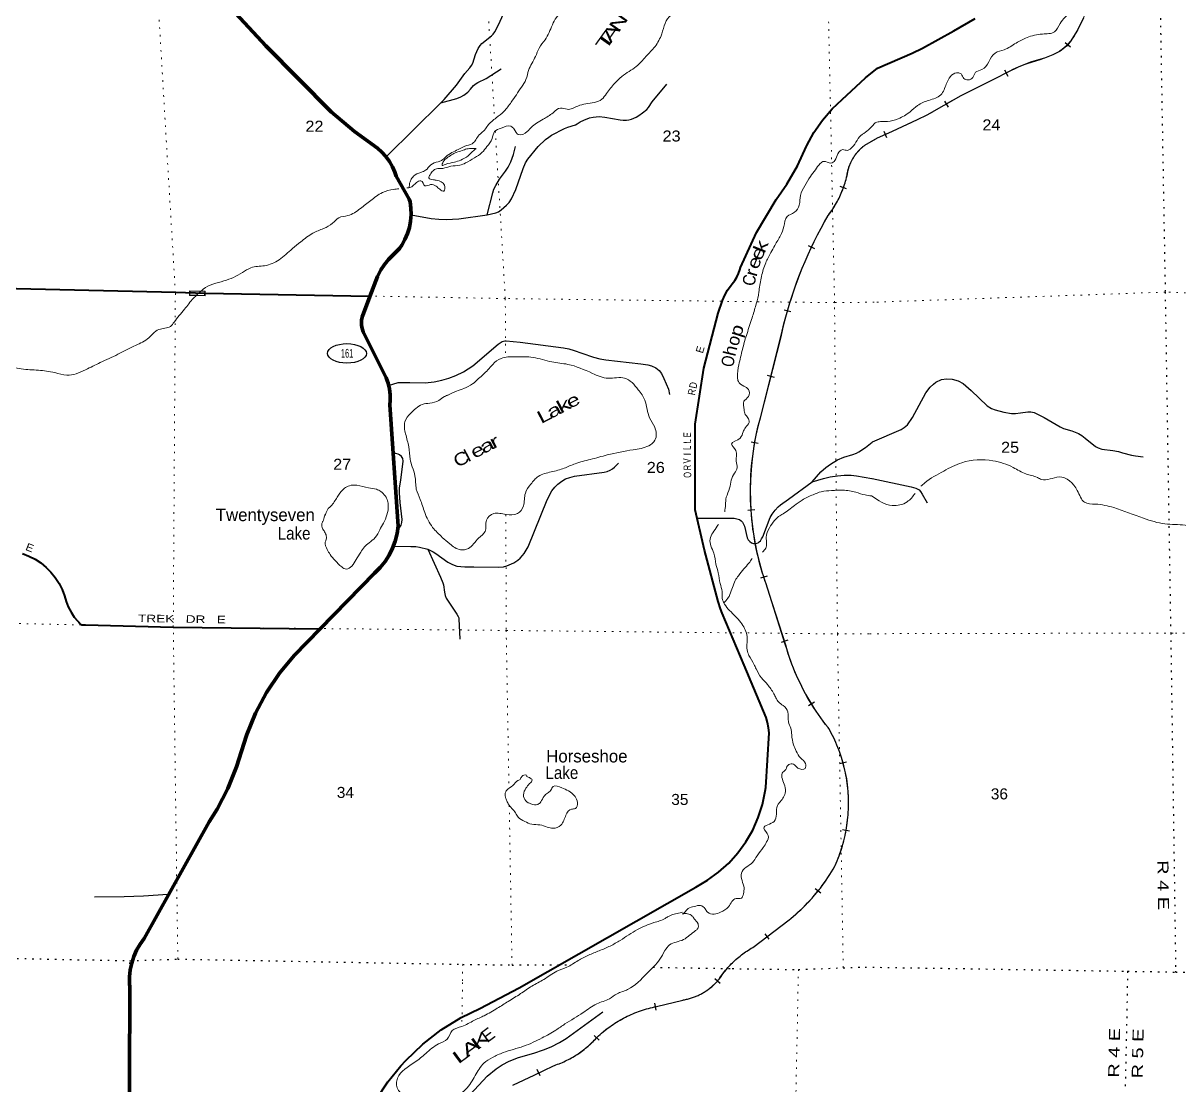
# Model space of a CAD drawing. Header units: feet. Extents: x -518066 to -250644, y -364975 to -177792.
# Drawn here: x -327147 to -308778, y -216739 to -199874 of the extents above; entities that cross this region are included whole.
import ezdxf
from ezdxf.enums import TextEntityAlignment as Align

# ---------------------------------------------------------------- set-up
doc = ezdxf.new("R2010")
doc.units = ezdxf.units.FT
doc.header["$LTSCALE"] = 80
doc.linetypes.add('DOTTED', pattern=[1.5, 0.3, -1.2])
for name, color, linetype, lineweight in [('17', 7, 'Continuous', 25), ('23', 7, 'Continuous', 70), ('26', 7, 'Continuous', 40), ('29', 7, 'Continuous', 25), ('34', 7, 'Continuous', 25), ('39', 7, 'Continuous', 13), ('41', 7, 'Continuous', 13), ('6', 7, 'DOTTED', 25), ('61', 7, 'Continuous', 13), ('7', 7, 'DOTTED', 13)]:
    doc.layers.add(name, color=color, linetype=linetype, lineweight=lineweight)
doc.layers.add('27', color=7, linetype='Continuous')

msp = doc.modelspace()

# ---------------------------------------------------------------- linework, layer by layer
at = {"layer": '17'}
msp.add_ellipse((-322000.39, -205120.05), major_axis=(-309.24, 1), ratio=0.500121, dxfattribs=at)
at = {"layer": '23'}
for points in [[(-321635.79, -204213.82), (-321516.38, -203900.88), (-321509.86, -203886.12), (-321462.34, -203794.08), (-321405.46, -203707.51), (-321339.84, -203627.37), (-321162.88, -203454.2), (-321127.88, -203401.74), (-321078.28, -203311.77), (-321038.35, -203217.11), (-321008.54, -203118.8), (-320989.16, -203017.91), (-320980.44, -202915.54), (-320982.47, -202812.83), (-320995.22, -202710.89), (-321010.01, -202667.89), (-321217.59, -202305.46), (-321238.81, -202242.9), (-321277.46, -202155.3), (-321325.06, -202072.21), (-321381.09, -201994.55), (-321444.92, -201923.17), (-321515.87, -201858.86), (-321878.62, -201592.79), (-322252.9, -201282.27), (-323289.93, -200234.89), (-324382.3, -199055.32)], [(-322425.07, -209496.36), (-321559.88, -208611.99), (-321554.91, -208607.42), (-321470.23, -208520.63), (-321395.08, -208425.46), (-321330.3, -208322.96), (-321276.58, -208214.25), (-321234.52, -208100.51), (-321204.58, -207983.01), (-321187.09, -207863.02), (-321319.01, -205935.9), (-321313.77, -205867.42), (-321315.16, -205775.65), (-321326.13, -205684.53), (-321346.57, -205595.06), (-321376.25, -205508.22), (-321736.89, -204789.46), (-321741.44, -204779.03), (-321754.62, -204742.24), (-321763.88, -204704.27), (-321769.12, -204665.55), (-321770.28, -204626.48), (-321767.36, -204587.51), (-321760.37, -204549.06), (-321756.72, -204536.56), (-321749.42, -204511.59), (-321739.87, -204486.56), (-321635.79, -204213.82)], [(-325464.65, -219650.71), (-325451.78, -215181.33), (-325455.56, -215132.41), (-325455.73, -215022.23), (-325444.38, -214912.65), (-325421.64, -214804.84), (-325387.75, -214700.01), (-325343.1, -214599.29), (-325288.15, -214503.79), (-325223.53, -214414.56), (-324190.23, -212559.42), (-324062.58, -212358.74), (-323891.49, -212030.56), (-323755.65, -211686.29), (-323594.93, -211188.63), (-323590.66, -211176.08), (-323453.05, -210833.76), (-323280.41, -210507.7), (-323074.64, -210201.47), (-322837.98, -209918.43), (-322425.07, -209496.36)]]:
    msp.add_lwpolyline(points, dxfattribs=at)
at = {"layer": '26'}
for points in [[(-313568.39, -200589.67), (-313015.39, -200348.67), (-312851.13, -200269.8), (-312354.74, -199998.01), (-312013.87, -199802.07)], [(-315950.06, -204113.94), (-315896.65, -204038.54), (-315875.92, -204013.29), (-315837.47, -203963), (-315804.48, -203908.97), (-315777.32, -203851.79), (-315756.29, -203792.08), (-315746.17, -203752.95), (-315491.89, -203198.89), (-315181.08, -202674.44), (-315010.73, -202432.14), (-314838.7, -202138.71), (-314698.28, -201828.91), (-314693.82, -201817.47), (-314579.55, -201609.09), (-314444.12, -201413.81), (-314289.03, -201233.75), (-314132.23, -201084.8), (-313758.27, -200744.72), (-313568.39, -200589.67)], [(-324252, -204167.92), (-324721.67, -204151.96), (-330021.88, -204031.81), (-332707.35, -204001.54)], [(-321635.79, -204213.82), (-321648, -204213.61), (-324252, -204167.92)], [(-321535.33, -216971), (-321353.06, -216692.81), (-321142.72, -216435.2), (-321064.74, -216352.33), (-320795.67, -216094.24), (-320501.1, -215865.69), (-320184.26, -215669.18), (-319888.83, -215524.08), (-319265.69, -215194.97), (-316456.18, -213598.2), (-316268.49, -213489.6), (-316093.17, -213361.98), (-315932.16, -213216.74), (-315787.21, -213055.45), (-315659.91, -212879.9), (-315551.66, -212692.01), (-315463.64, -212493.83), (-315396.82, -212287.54), (-315351.94, -212075.39), (-315343.71, -212017.92), (-315291.96, -211145.89), (-315298.56, -211069.79), (-315314.52, -210984.45), (-315339.32, -210901.24), (-315688.55, -210074.22), (-316039.53, -209244.23), (-316064.71, -209175.85), (-316100.69, -209058.28), (-316318.25, -208248.05), (-316467.44, -207605.79), (-316465.35, -206244.21), (-316328.75, -205354.13), (-316099.85, -204483.21), (-316031.88, -204279.36), (-315995.31, -204194.5), (-315950.06, -204113.94)], [(-327157.4, -208299.4), (-327055.34, -208339.04), (-326957.98, -208389.13), (-326866.39, -208449.12), (-326781.58, -208518.36), (-326704.46, -208596.08), (-326635.9, -208681.44), (-326576.63, -208773.5), (-326527.31, -208871.25), (-326489.8, -208969.5), (-326464.21, -209059.76), (-326429.34, -209146.85), (-326385.54, -209229.82), (-326333.32, -209307.76), (-326285.23, -209365.42), (-326262.86, -209390.85), (-326242.3, -209415.42), (-326240.5, -209416.95), (-326233.25, -209421.92), (-326225.51, -209426.1), (-326217.38, -209429.46), (-326208.94, -209431.94), (-326203.24, -209432.99), (-326180.74, -209433.43), (-326153.24, -209434.08), (-324760.67, -209467.01), (-322456.38, -209495.97), (-322425.07, -209496.36)]]:
    msp.add_lwpolyline(points, dxfattribs=at)
at = {"layer": '29'}
for p, q in [((-321368.62, -201987.47), (-320508.01, -201137.8)), ((-319120.19, -208191.24), (-318815.79, -207445.5)), ((-316436.81, -207735.06), (-315848.09, -207739.43))]:
    msp.add_line(p, q, dxfattribs=at)
for points in [[(-320259.5, -200858.33), (-320125.81, -200674.52), (-320046.36, -200584.44), (-320019.88, -200547.35), (-320001.87, -200512.38), (-319956.33, -200373.54), (-319917.13, -200279.22), (-319883.24, -200230.47), (-319854.64, -200199.73), (-319702.11, -200076.8), (-319678.8, -200051.37), (-319651.26, -200013.22), (-319596.19, -199911.47), (-319507.21, -199716.46), (-319443.66, -199525.7), (-319395.99, -199405.95), (-319361.02, -199320.1), (-319316.55, -199250.15), (-319117.41, -198983.08), (-318990.91, -198828.69)], [(-320508.01, -201137.8), (-320256.11, -201069.82), (-320188.32, -201044.39), (-320141.71, -201016.83), (-320080.28, -200968.08), (-320037.91, -200921.45), (-319987.06, -200862.1), (-319946.81, -200830.31), (-319921.39, -200815.47), (-319787.93, -200751.88), (-319548.54, -200601.39)], [(-320508.01, -201137.8), (-320455.21, -201085.67), (-320259.5, -200858.33)], [(-319771.29, -202918.51), (-319632.22, -202887.37), (-319593.03, -202869.36), (-319547.48, -202840.74), (-319463.8, -202767.62), (-319423.55, -202723.1), (-319386.48, -202666.93), (-319314.45, -202514.32), (-319200.05, -202183.66), (-319161.92, -202094.65), (-319128.03, -202035.29), (-318962.78, -201831.81), (-318847.32, -201720.54), (-318794.36, -201684.5), (-318750.94, -201653.77), (-318544.38, -201548.85), (-318488.25, -201526.59), (-318365.37, -201488.44), (-318338.89, -201474.66), (-318293.35, -201441.81), (-318235.08, -201413.19), (-318143.99, -201377.16), (-318085.73, -201365.5), (-317989.34, -201358.08), (-317899.31, -201365.5), (-317657.8, -201412.13), (-317610.13, -201417.43), (-317559.29, -201417.43), (-317517.98, -201412.13), (-317476.67, -201398.36), (-317403.58, -201365.5), (-317361.21, -201342.19), (-317301.9, -201297.67), (-317234.11, -201244.69), (-317208.68, -201212.89), (-317149.37, -201123.87), (-316916.33, -200844.08)], [(-319771.29, -202918.51), (-319683.06, -202571.56), (-319664, -202512.21), (-319636.46, -202450.74), (-319577.14, -202351.12), (-319479.69, -202223.94), (-319439.44, -202162.48), (-319397.07, -202075.57), (-319352.58, -201959), (-319320.8, -201831.82)], [(-320980.4, -202917.68), (-320662.85, -202975.34), (-320539.98, -202988.05), (-320414.99, -202992.29), (-320321.78, -202990.17), (-320222.21, -202981.69), (-319771.29, -202918.51)], [(-321339, -205628.18), (-321188.22, -205584.54), (-321134.21, -205581.36), (-321001.8, -205584.54), (-320757.12, -205585.6), (-320616.24, -205571.82), (-320494.43, -205547.45), (-320378.97, -205512.47), (-320267.75, -205471.14), (-320150.18, -205410.73), (-320001.88, -205317.47), (-319595.14, -204974.1), (-319533.71, -204931.71), (-319491.34, -204919), (-319468.03, -204918.99), (-319247.71, -204940.19), (-318559.22, -205029.21), (-318472.36, -205046.17), (-318386.56, -205072.66), (-318268.98, -205118.23), (-318082.56, -205181.82), (-317979.82, -205206.19), (-317883.42, -205224.21), (-317328.39, -205283.56), (-317218.23, -205302.64), (-317158.91, -205317.47), (-317089.01, -205347.15), (-317036.04, -205393.78), (-317001.09, -205437.23), (-316964.01, -205516.71), (-316891.98, -205686.28), (-316875.04, -205771.06)], [(-313650.04, -206524.79), (-313190.24, -206330.92), (-313143.74, -206297.09), (-313093.02, -206254.8), (-313012.71, -206136.39), (-312801.37, -205747.33), (-312733.74, -205658.52), (-312678.8, -205607.77), (-312640.75, -205578.17), (-312551.99, -205535.88), (-312471.68, -205523.19), (-312382.92, -205531.65), (-312285.7, -205557.03), (-312205.4, -205599.32), (-312078.59, -205709.27), (-311824.99, -205950.32), (-311757.36, -205992.61), (-311698.18, -206017.98), (-311558.7, -206056.04), (-311436.12, -206072.96), (-311373.77, -206075.07), (-311296.64, -206064.5), (-311178.29, -206047.58), (-311131.79, -206047.58), (-311081.07, -206060.27), (-310920.45, -206140.62), (-310665.78, -206286.52), (-310611.9, -206314.01), (-310480.87, -206352.07), (-310375.2, -206390.13), (-310319.19, -206426.08), (-310269.53, -206466.25), (-310104.69, -206597.35), (-310061.35, -206620.61), (-310003.24, -206639.64), (-309825.72, -206660.78), (-309738.01, -206679.81), (-309673.55, -206698.84), (-309530.89, -206736.91), (-309466.44, -206749.59), (-309343.87, -206762.28)], [(-314606.5, -207162.19), (-314470.64, -207002.54), (-314390.14, -206932.59), (-314313.88, -206879.6), (-314203.72, -206811.78), (-314102.03, -206769.39), (-313962.21, -206724.88), (-313902.9, -206705.8), (-313862.65, -206684.61), (-313760.96, -206612.54), (-313650.8, -206527.76)], [(-321189.89, -207929.46), (-321139.5, -207846.13), (-321126.79, -207803.74), (-321124.67, -207759.23), (-321154.33, -207487.92), (-321164.92, -207333.19), (-321164.92, -207256.89), (-321145.85, -207136.07), (-321107.72, -206830.85), (-321111.96, -206788.46), (-321131.03, -206756.67), (-321162.8, -206731.23), (-321186.11, -206718.52), (-321224.24, -206707.92), (-321262.37, -206712.16)], [(-318815.79, -207445.5), (-318743.53, -207303.51), (-318696.92, -207246.29), (-318648.2, -207195.42), (-318586.76, -207150.91), (-318525.33, -207114.87), (-318459.65, -207089.44), (-318385.51, -207068.24), (-317910.97, -207004.65), (-317864.37, -206994.06), (-317815.64, -206974.98), (-317781.75, -206955.9), (-317745.73, -206928.35), (-317686.41, -206864.76)], [(-315848.09, -207739.43), (-315805.26, -207745.45), (-315762.89, -207760.28), (-315736.93, -207778.83), (-315714.16, -207802.67), (-315695.62, -207831.82), (-315680.27, -207866.26), (-315637.9, -208050.66), (-315622.53, -208081.93), (-315599.77, -208107.89), (-315571.69, -208129.62), (-315540.45, -208137.56), (-315504.96, -208138.1), (-315466.31, -208126.96), (-315446.7, -208112.66), (-315430.29, -208095.17), (-315409.63, -208062.85), (-315392.16, -208031.58), (-315275.65, -207728.49), (-315244.93, -207675.5), (-315195.15, -207609.8), (-315146.42, -207554.69), (-315110.41, -207522.89), (-314985.42, -207435.99), (-314606.5, -207162.19)], [(-314606.5, -207162.19), (-314428.27, -207108.52), (-314318.11, -207080.96), (-314203.72, -207064.01), (-314095.68, -207055.53), (-313987.64, -207055.53), (-313902.9, -207064.01), (-313658.07, -207108.63)], [(-313654.68, -207109.27), (-313030.67, -207240.15), (-312957.76, -207261.3), (-312908.1, -207286.67), (-312885.91, -207312.04), (-312857.37, -207358.56), (-312777.07, -207493.89)], [(-321263.99, -208180.22), (-320983.8, -208186.32), (-320907.53, -208188.44), (-320848.22, -208196.92), (-320716.99, -208231.05)], [(-320716.99, -208231.05), (-320632.13, -208271.1), (-320587.64, -208298.65), (-320399.1, -208434.31), (-320324.96, -208474.58), (-320252.93, -208497.89), (-320127.94, -208510.61), (-319986, -208512.73), (-319589.85, -208514.85), (-319513.59, -208508.49), (-319460.62, -208495.77), (-319350.46, -208444.9), (-319286.91, -208404.63), (-319248.78, -208372.84), (-319212.76, -208330.45), (-319183.11, -208296.53), (-319120.19, -208191.24)], [(-320716.99, -208231.05), (-320512.44, -208672.76), (-320476.43, -208766.02), (-320467.95, -208796.75), (-320451.01, -208914.39), (-320438.82, -208965.78), (-320421.35, -209007.65), (-320381.1, -209071.24), (-320256.11, -209262), (-320232.8, -209300.14), (-320224.33, -209321.34), (-320222.22, -209334.06), (-320205.19, -209659.05)], [(-324845.28, -213713.99), (-325233.79, -213739.31), (-325538.84, -213752.02), (-326013.35, -213756.26)], [(-320473.8, -217399.65), (-320177.21, -217039.34), (-319770.49, -216598.48), (-319630.67, -216484.03), (-319533.23, -216420.45), (-319423.07, -216361.1), (-319274.78, -216305.99), (-319029.05, -216233.93), (-318876.53, -216183.06), (-318753.66, -216132.2), (-318622.32, -216064.37), (-318516.4, -216000.79), (-317935.97, -215581.13)]]:
    msp.add_lwpolyline(points, dxfattribs=at)
at = {"layer": '34'}
for p, q in [((-310586.98, -200179.41), (-310502.95, -200251.34)), ((-311548.01, -200616.67), (-311498.15, -200715.41)), ((-312501.68, -201111.57), (-312447.37, -201207.93)), ((-313468.88, -201592.31), (-313423.34, -201693.12)), ((-314058.69, -202507.9), (-314162.94, -202470.93)), ((-314565.14, -203456.75), (-314664.91, -203409)), ((-314946.42, -204461.89), (-315052.97, -204432.18)), ((-315207.57, -205500.5), (-315314.76, -205473.2)), ((-315465.65, -206550.45), (-315574.69, -206531.85)), ((-315520.46, -207605.38), (-315630.78, -207613.44)), ((-315322.9, -208656.61), (-315427.92, -208691.35)), ((-314992.23, -209677.09), (-315097.57, -209710.83)), ((-314571.06, -210660.26), (-314665.83, -210717.3)), ((-314059.85, -211610.7), (-314166.67, -211639.38)), ((-314014.87, -212710.75), (-314123.54, -212690.15)), ((-314470.67, -213696.37), (-314556.49, -213626.59)), ((-315288.16, -214425.26), (-315355.03, -214337.16)), ((-316070.78, -215129.76), (-316153.43, -215056.26)), ((-317086.1, -215551.7), (-317107.42, -215443.17)), ((-317991.02, -216028.46), (-318073.14, -215954.36)), ((-318928.07, -216596.22), (-318976.19, -216496.62))]:
    msp.add_line(p, q, dxfattribs=at)
at = {"layer": '34', "lineweight": 13}
for p, q in [((-313570.54, -201697.62), (-313768.96, -201814.14)), ((-315101.87, -204858.2), (-315428.73, -206141.47)), ((-315343.28, -208764.97), (-315027.29, -209751.59)), ((-314970.56, -214117.04), (-315550.79, -214557.44)), ((-316664.46, -215392.45), (-317081.87, -215496.35))]:
    msp.add_line(p, q, dxfattribs=at)
at = {"layer": '34'}
for points in [[(-310295.67, -199788.92), (-310392.31, -199984.49), (-310508.9, -200172.15), (-310565.11, -200237.82), (-310666, -200316.98)], [(-310666.16, -200317.08), (-310779.98, -200377.57), (-310915.21, -200428.48), (-311121.94, -200489.83), (-311321.79, -200566.38), (-311507.14, -200660.13), (-311692.63, -200753.78), (-311968.32, -200891.2), (-312243.82, -201028.94), (-312513.88, -201181.12), (-312783.44, -201334.48), (-312938.64, -201412.49), (-313095.72, -201486.51), (-313337.79, -201595.87), (-313583.72, -201704.1)], [(-313977.6, -202056.05), (-313971.73, -202045.09), (-313965.71, -202034.21), (-313959.47, -202023.51), (-313953.09, -202012.9), (-313946.53, -202002.4), (-313939.73, -201992), (-313932.8, -201981.76), (-313925.67, -201971.56), (-313918.37, -201961.58), (-313910.87, -201951.63), (-313903.2, -201941.92), (-313895.4, -201932.28), (-313887.46, -201922.8), (-313879.29, -201913.41), (-313870.94, -201904.26), (-313862.52, -201895.22), (-313853.85, -201886.26), (-313845.12, -201877.52), (-313836.19, -201868.9), (-313827.04, -201860.48), (-313817.86, -201852.21), (-313808.51, -201844.08), (-313798.92, -201836.12), (-313789.31, -201828.32), (-313779.57, -201820.7), (-313769.56, -201813.23), (-313583.72, -201704.1)], [(-315344.32, -208765.32), (-315352.19, -208741.93), (-315376.68, -208667.89), (-315399.77, -208593.76), (-315421.34, -208519.13), (-315441.5, -208444.42), (-315460.57, -208369.1), (-315478.67, -208293.57), (-315494.81, -208217.66), (-315509.98, -208141.55), (-315523.63, -208064.93), (-315536.29, -207988.12), (-315547.14, -207911.35), (-315556.99, -207834.38), (-315565.45, -207757.34), (-315572.38, -207679.79), (-315578.02, -207602.61), (-315582.57, -207524.79), (-315585.41, -207447.44), (-315587.15, -207369.47), (-315587.18, -207291.96), (-315586.22, -207214.26), (-315583.98, -207136.92), (-315580.23, -207059.06), (-315574.75, -206981.68), (-315568.42, -206904.53), (-315560.56, -206826.89), (-315551.53, -206750.01), (-315541.09, -206673.05), (-315528.83, -206596.15), (-315515.82, -206519.9), (-315501.4, -206443.58), (-315485.16, -206367.3), (-315468.18, -206291.68), (-315449.9, -206216.41), (-315429.79, -206141.2), (-315102.93, -204857.95), (-315081.92, -204765.07), (-315054.37, -204651.2), (-315024.51, -204538.68), (-314993.16, -204426.25), (-314960.08, -204314.82), (-314924.58, -204203.25), (-314886.78, -204093.02), (-314847.83, -203983.47), (-314806.46, -203873.76), (-314763.7, -203765.64), (-314718.88, -203657.95), (-314671.4, -203551.02), (-314623.1, -203445.36), (-314572.73, -203340.11), (-314519.72, -203235.63), (-314465.89, -203132.41), (-314410.32, -203030.19), (-314352.07, -202928.67), (-314347.31, -202922.54), (-314330.09, -202899.38), (-314313.17, -202875.99), (-314296.68, -202852.32), (-314280.62, -202828.21), (-314265.02, -202804), (-314249.67, -202779.37), (-314234.97, -202754.61), (-314220.52, -202729.44), (-314206.71, -202704.11), (-314193.19, -202678.56), (-314180.15, -202652.89), (-314167.52, -202626.78), (-314155.53, -202600.51), (-314143.86, -202574.18), (-314132.6, -202547.4), (-314121.86, -202520.67), (-314111.57, -202493.68), (-314101.88, -202466.35), (-314092.56, -202439.13), (-314083.68, -202411.62), (-314075.4, -202383.8), (-314067.49, -202356.06), (-314060.06, -202328.21), (-314053.25, -202300.11), (-314052.13, -202291.23), (-314050.38, -202279), (-314048.43, -202266.79), (-314046.28, -202254.51), (-314043.83, -202242.38), (-314041.3, -202230.27), (-314038.45, -202218.2), (-314035.46, -202206.1), (-314032.24, -202194.19), (-314028.76, -202182.26), (-314025.14, -202170.42), (-314021.33, -202158.58), (-314017.23, -202146.9), (-314012.98, -202135.21), (-314008.53, -202123.63), (-314003.85, -202112.14), (-313998.98, -202100.78), (-313993.93, -202089.46), (-313988.72, -202078.2), (-313983.23, -202067.08), (-313977.6, -202056.05)], [(-314904.94, -214061.39), (-314865.91, -214027.55), (-314827.11, -213992.91), (-314789.34, -213957.68), (-314751.8, -213921.64), (-314715.28, -213885.01), (-314679.13, -213847.83), (-314643.76, -213810.22), (-314608.88, -213771.65), (-314575.02, -213732.49), (-314541.68, -213693.03), (-314508.82, -213652.62), (-314476.89, -213612.02), (-314445.58, -213570.74), (-314415.16, -213528.61), (-314385.39, -213486.43), (-314356.26, -213443.57), (-314328.01, -213399.85), (-314300.43, -213356.1), (-314273.62, -213311.92), (-314247.72, -213266.92), (-314242.64, -213255.76), (-314225.75, -213217.42), (-314209.32, -213178.78), (-314193.74, -213140.1), (-314178.86, -213100.69), (-314164.49, -213061.31), (-314151.12, -213021.66), (-314138.07, -212981.91), (-314125.93, -212941.59), (-314114.52, -212901.39), (-314103.77, -212861.02), (-314093.58, -212820.14), (-314084.46, -212779.32), (-314075.67, -212738.41), (-314067.87, -212697.23), (-314060.51, -212655.74), (-314054.1, -212614.54), (-314048.48, -212572.93), (-314043.38, -212531.36), (-314038.94, -212489.6), (-314035.57, -212447.91), (-314032.64, -212405.91), (-314030.47, -212364.06), (-314029.15, -212322.15), (-314028.6, -212280.39), (-314028.67, -212238.44), (-314029.3, -212196.54), (-314030.99, -212154.68), (-314033.23, -212112.84), (-314036.32, -212070.95), (-314039.96, -212029.09), (-314044.55, -211987.5), (-314049.67, -211945.93), (-314055.53, -211904.51), (-314062.26, -211863.03), (-314069.62, -211821.91), (-314077.63, -211780.6), (-314086.48, -211739.78), (-314095.98, -211698.77), (-314106.32, -211658.22), (-314117.19, -211617.72), (-314128.7, -211577.57), (-314141.06, -211537.36), (-314154.26, -211497.62), (-314167.87, -211458.11), (-314182.35, -211418.55), (-314197.35, -211379.56), (-314213.08, -211340.71), (-314229.76, -211302.13), (-314246.75, -211263.98), (-314264.48, -211226), (-314283.17, -211188.28), (-314302.15, -211150.99), (-314321.76, -211114.07), (-314342.28, -211077.49), (-314353.25, -211063.79), (-314393.25, -211013.17), (-314432.31, -210961.88), (-314470.49, -210909.59), (-314507.6, -210856.99), (-314544.19, -210803.48), (-314579.37, -210749.57), (-314614.03, -210694.74), (-314647.27, -210639.52), (-314679.89, -210583.73), (-314711.45, -210527.65), (-314742.14, -210470.54), (-314771.41, -210413.05), (-314799.96, -210355.35), (-314827.64, -210296.65), (-314854.15, -210237.99), (-314879.7, -210178.67), (-314903.93, -210118.6), (-314927.33, -210058.69), (-314949.78, -209998.11), (-314970.9, -209936.78), (-314991.19, -209875.6), (-315010.43, -209814.13), (-315028.34, -209751.91), (-315344.32, -208765.32)], [(-317824.36, -215814.82), (-317797.75, -215795.87), (-317770.83, -215777.63), (-317743.64, -215759.71), (-317716.16, -215742.31), (-317688.22, -215725.39), (-317660.17, -215709.02), (-317631.69, -215692.95), (-317603.06, -215677.61), (-317573.99, -215662.57), (-317544.79, -215648.26), (-317515.34, -215634.29), (-317485.77, -215620.86), (-317455.74, -215607.92), (-317425.56, -215595.7), (-317395.33, -215583.86), (-317364.61, -215572.49), (-317333.97, -215561.71), (-317303.05, -215551.45), (-317271.8, -215541.88), (-317240.67, -215532.72), (-317209.24, -215524.07), (-317177.5, -215516.12), (-317145.87, -215508.57), (-317114.13, -215501.58), (-317082.1, -215495.28), (-316664.68, -215391.38), (-316649.01, -215388.81), (-316633.19, -215386.05), (-316617.4, -215382.91), (-316601.57, -215379.55), (-316585.99, -215375.91), (-316570.36, -215371.92), (-316554.83, -215367.75), (-316539.33, -215363.33), (-316524, -215358.53), (-316508.62, -215353.52), (-316493.41, -215348.28), (-316478.31, -215342.72), (-316463.36, -215336.91), (-316448.44, -215330.84), (-316433.61, -215324.59), (-316418.95, -215317.97), (-316404.38, -215311.15), (-316389.92, -215304.02), (-316375.54, -215296.71), (-316361.39, -215289.09), (-316347.33, -215281.29), (-316333.43, -215273.24), (-316319.63, -215264.87), (-316306.05, -215256.34), (-316292.49, -215247.54), (-316279.24, -215238.52), (-316266.01, -215229.23), (-316253.06, -215219.72), (-316240.2, -215210.02), (-316227.57, -215200.15), (-316215.03, -215189.97), (-316202.78, -215179.55), (-316190.68, -215169.02), (-316178.68, -215158.17), (-316166.95, -215147.23), (-316155.39, -215136.03), (-316144.05, -215124.55), (-316132.92, -215113.01), (-316121.95, -215101.23), (-316111.21, -215089.15), (-316100.67, -215077.03), (-316090.35, -215064.74), (-316080.29, -215052.18), (-316077.26, -215047.59), (-316062.27, -215025.28), (-316046.78, -215003.22), (-316031.01, -214981.35), (-316014.8, -214959.94), (-315998.31, -214938.72), (-315981.44, -214917.84), (-315964.09, -214897.19), (-315946.51, -214876.96), (-315928.5, -214856.83), (-315910.19, -214837.25), (-315891.47, -214817.78), (-315872.44, -214798.85), (-315853.11, -214780.11), (-315833.57, -214761.77), (-315813.53, -214743.68), (-315793.18, -214726.13), (-315772.69, -214708.85), (-315751.69, -214691.82), (-315730.61, -214675.26), (-315709.16, -214659.03), (-315687.26, -214643.26), (-315665.37, -214627.84), (-315643.09, -214612.74), (-315620.39, -214598.1), (-315597.67, -214583.81), (-315574.71, -214569.92), (-315551.39, -214556.53), (-314971.23, -214116.18), (-314944.73, -214094.79), (-314904.94, -214061.39)], [(-319363.67, -216744.73), (-319354.97, -216737.9), (-319025.31, -216582.56), (-318719.92, -216435.02), (-318703.56, -216429.69), (-318677.97, -216420.99), (-318652.5, -216411.97), (-318627.28, -216402.31), (-318602.19, -216392.33), (-318577.24, -216381.79), (-318552.42, -216370.95), (-318527.97, -216359.58), (-318503.63, -216347.88), (-318479.54, -216335.76), (-318455.59, -216323.1), (-318431.99, -216310.12), (-318408.41, -216296.72), (-318385.3, -216282.9), (-318362.2, -216268.65), (-318339.58, -216253.98), (-318317.07, -216238.98), (-318294.93, -216223.69), (-318272.92, -216207.85), (-318251.36, -216191.6), (-318230.05, -216175.14), (-318208.86, -216158.14), (-318188.13, -216140.94), (-318167.65, -216123.33), (-318147.53, -216105.18), (-318127.73, -216086.95), (-318108.18, -216068.29), (-318088.99, -216049.1), (-318070.14, -216029.82), (-318051.62, -216010.24), (-318033.45, -215990.09), (-318024.49, -215981.43), (-318000.81, -215959.06), (-317976.67, -215937.16), (-317952.23, -215915.78), (-317927.36, -215894.69), (-317902.23, -215873.94), (-317876.61, -215853.85), (-317850.72, -215834.09), (-317824.37, -215814.83)]]:
    msp.add_lwpolyline(points, dxfattribs=at)
at = {"layer": '34', "lineweight": 13}
msp.add_lwpolyline([(-318719.51, -216436.04), (-319024.84, -216583.55), (-319354.39, -216738.84)], dxfattribs=at)
for centre, radius, start, end in [((-313347.81, -202385.05), 709.44, 126.41557, 173.13899), ((-315664.7, -201919.32), 1656.92, 322.44407, 346.70712), ((-308573.95, -206288.23), 6682.72, 149.82563, 167.64371), ((-311137.85, -207314.85), 4448.42, 164.70581, 199.02524), ((-311466.41, -208748.74), 3699.4, 195.72874, 219.00036), ((-316430.15, -212264.41), 2402.76, 335.32698, 29.61969), ((-316829.4, -211800.33), 2970.26, 308.74221, 330.40097), ((-314791.53, -215897.35), 1540.08, 119.53791, 146.74474), ((-316803.22, -214479.68), 923.25, 278.64378, 321.62698), ((-316732.58, -217329.25), 1865.89, 100.78943, 134.1679), ((-319188.8, -214959.56), 1549.26, 287.63266, 318.26688)]:
    msp.add_arc(centre, radius, start, end, dxfattribs=at)
msp.add_spline([(-310949.57, -181188.58), (-310807.86, -181487.27), (-310369.64, -181874.38), (-309973.96, -182154.18), (-309596.26, -182298.88), (-309191.38, -182250.83), (-308724.02, -181938.13), (-308386.7, -181711.95), (-308088.17, -181650.18), (-307705.93, -181762.75), (-307112.72, -182138.18), (-306700.6, -182522.87), (-306509.66, -182908.16), (-306439.44, -183299.62), (-306599.91, -183912.88), (-306962.68, -184732.27), (-307363, -185637.61), (-307537.46, -186117.84), (-307504.29, -186436.29), (-307436.29, -186968.57), (-307449.25, -187407.04), (-307555.86, -188047.29), (-307593.39, -188513.55), (-307716.26, -188910.06), (-308162.88, -189691.94), (-308358.84, -190133.6), (-308445.85, -190677.57), (-308582.16, -191415.96), (-308718.08, -192256.98), (-308869.16, -193039.41), (-309098.51, -193812.58), (-309478.51, -194704.14), (-309603.13, -195211.31), (-309763.3, -196060), (-309747.51, -196460.68), (-309610.7, -197346.17), (-309611.98, -197808.97), (-309697.1, -198361.01), (-309931.81, -198965.07), (-310296.66, -199788.45), (-310509.79, -200171.5), (-310780.43, -200376.57), (-311322.24, -200565.37), (-311693.12, -200752.8), (-312244.34, -201027.97), (-312783.96, -201333.51), (-313096.18, -201485.51), (-313580.3, -201704.22)], degree=3, dxfattribs=at)
at = {"layer": '39'}
for points in [[(-309462.48, -196235.7), (-309398.08, -196486.22), (-309465.86, -196704.5), (-309457.26, -197050.74), (-309394, -197373.68), (-309445.28, -197692.83), (-309297.19, -197990.93), (-309189.17, -198280.35), (-309102.05, -198492.99), (-308987.75, -198639.64), (-308921.12, -198876.1), (-308855.86, -199072.3), (-308530.24, -199459.68), (-308399.38, -199703.18), (-308263.07, -199856.21), (-308336.69, -200062.33), (-308392.48, -200284.82), (-308382.44, -200540.53), (-308347.87, -200770.46), (-308446.71, -200917.83), (-308474.52, -201024.05), (-308469.95, -201116.68), (-308515.19, -201180.38), (-308469.17, -201321.95), (-308488.56, -201404.15), (-308419.52, -201487.72), (-308444.59, -201547.7), (-308440.73, -201557.82), (-308391.21, -201604.87), (-308346.82, -201722.27), (-308328.75, -201851.33), (-308212.52, -202257.59), (-308062.68, -202445.04), (-307917.05, -202644.5), (-307746.57, -202798.06), (-307543.26, -202909.87), (-307416.63, -202911.84), (-307304.58, -202945.77), (-306933.36, -202865), (-306740.47, -202745.24), (-306582.17, -202524.34), (-306379.32, -202410.78), (-306071.88, -202421.58), (-305728.37, -202312.21), (-305509.02, -202299.51), (-305112.43, -202267.43), (-304857.51, -202293.52), (-304568.99, -202229.58), (-304324.09, -202253.5), (-303891.7, -202246.12), (-303624.24, -202242.21), (-303371.37, -202143.51), (-303095.09, -202218.22), (-302741.29, -202221.7), (-302344.39, -202169.5), (-301873.83, -202035.94), (-301389.54, -201924.73), (-300976.06, -201713.82), (-300693.3, -201504.9), (-300284.15, -201440.82), (-300067.35, -201462.29), (-299798.54, -201627.44), (-299474.19, -201586.19), (-299262.92, -201448.61), (-299013.1, -201416.26), (-298685.09, -201397.2), (-298488.73, -201567.26), (-298334.97, -201634.04), (-298109.72, -201629.48), (-297911.1, -201783.48), (-297832.92, -201925.55), (-297646.21, -201942.53), (-297309.67, -202020.19), (-297101.19, -202059.64), (-297023.37, -202097.07), (-296848.74, -202369.41), (-296685.24, -202583.23), (-296199.83, -203037.48), (-295928.65, -203307.3), (-295565.36, -203473.91), (-295369.48, -203674.15), (-295197.51, -203733.16), (-295028.62, -203860.53), (-294868.39, -203899.24), (-294792.9, -203956.75), (-294664.16, -203952.71), (-294570.16, -203984.35), (-294482.33, -204023.95), (-294285.41, -204031.03), (-294115.03, -204063.85), (-293976.55, -204206.86)], [(-321010.63, -202483.8), (-321004, -202417.05), (-320987, -202369.05), (-320942, -202305.05), (-320825, -202244.05), (-320750, -202212.05), (-320667, -202125.05), (-320551, -202075.05), (-320497, -202054.05), (-320430, -201996.05), (-320331, -201931.05), (-320235, -201882.05), (-320100, -201819.05), (-319987, -201772.05), (-319942, -201708.05), (-319879, -201632.05), (-319814, -201572.05), (-319763, -201501.05), (-319628, -201379.05), (-319504, -201274.05), (-319390, -201130.05), (-319226, -200890.05), (-319155, -200770.05), (-319113, -200624.05), (-319004, -200404.05), (-318946, -200269.05), (-318852, -200139.05), (-318736, -199901.05), (-318671, -199785.05), (-318550, -199652.05), (-318444, -199494.05), (-318329, -199300.05), (-318255, -199135.05), (-318174, -198965.05), (-318108, -198823.05), (-318026, -198628.05), (-317942, -198531.05), (-317731, -198525.05), (-317495, -198488.05), (-317366, -198314.05), (-317306, -198155.05), (-317337, -198052.05), (-317392, -197949.05), (-317324, -197815.05), (-317189, -197639.05), (-317036, -197564.05), (-316874, -197449.05), (-316739, -197316.05), (-316644, -197249.05), (-316608, -197257.05), (-316449, -197269.05), (-316248, -197225.05), (-316068, -197163.05), (-315953, -197114.05), (-315804, -196974.05), (-315737, -196917.05), (-315563, -196931.05), (-315429, -197027.05), (-315270, -197208.05), (-315182, -197352.05), (-315125, -197468.05), (-315175, -197622.05), (-315225, -197775.05), (-315210, -197902.05), (-315258, -197988.05), (-315370, -198007.05), (-315444, -198094.05), (-315529, -198198.05), (-315651, -198279.05), (-315728, -198337.05), (-315852, -198434.05), (-316030, -198519.05), (-316120, -198638.05), (-316171, -198872.05), (-316219, -199032.05), (-316268, -199076.05), (-316419, -199114.05), (-316421, -199251.05), (-316423, -199433.05), (-316537, -199580.05), (-316744, -199707.05), (-316849, -199750.05), (-316997, -200046.05), (-317104, -200244.05), (-317248, -200404.05), (-317403, -200563.05), (-317632, -200720.05), (-317746, -200831.05), (-317877, -200993.05), (-317948, -201083.05), (-318204, -201156.05), (-318329, -201191.05), (-318503, -201243.05), (-318605, -201222.05), (-318725, -201297.05), (-318883, -201402.05), (-318988, -201465.05)], [(-310510.4, -199700.62), (-310664.01, -199879.34), (-310754.55, -200010.75), (-310948.15, -200047.99), (-311192.29, -200102.56), (-311366.58, -200190.41), (-311557.24, -200296.11), (-311698.83, -200350.26), (-311910.06, -200612.6), (-312011.26, -200655.3), (-312052.76, -200737.16), (-312129.78, -200776.21), (-312195.76, -200753.05), (-312240.88, -200681.92), (-312312.96, -200662.69), (-312410.42, -200723.56), (-312474.61, -200841.29), (-312561.76, -201012.99), (-312752.14, -201100.59), (-312934.41, -201184.29), (-313050.57, -201283.1), (-313239.28, -201392.86), (-313410.87, -201436.48), (-313499.31, -201435.11), (-313580.25, -201448.65)], [(-318988, -201465.05), (-319069, -201527.05), (-319134, -201594.05), (-319278, -201645.05), (-319343, -201558.05), (-319395, -201511.05), (-319550, -201543.05), (-319653, -201596.05), (-319695, -201709.05), (-319775, -201835.05), (-319854, -201929.05), (-319974, -202014.05), (-320115, -202095.05), (-320208, -202132.05), (-320349, -202148.05), (-320476, -202181.05), (-320579, -202190.05), (-320632, -202218.05), (-320679, -202281.05), (-320699, -202332.05), (-320627, -202363.05), (-320569, -202371.05), (-320451, -202447.05), (-320460, -202542.05), (-320524, -202513.05), (-320582, -202466.05), (-320670, -202439.05), (-320761, -202458.05), (-320826, -202378.05), (-320861, -202386.05), (-320922, -202430.05), (-320986, -202481.05), (-321049.92, -202488.18)], [(-313580.25, -201448.65), (-313604, -201459.05), (-313649, -201507.05), (-313689, -201549.05), (-313785, -201625.05), (-313829, -201656.05), (-313911, -201766.05), (-314003, -201874.05), (-314047, -201895.05), (-314120, -201883.05), (-314197, -201950.05), (-314246, -202054.05), (-314309, -202098.05), (-314423, -202070.05), (-314478, -202104.05), (-314556, -202204.05), (-314635, -202310.05), (-314722, -202456.05), (-314794, -202612.05), (-314812, -202763.05), (-314889, -202879.05), (-315005, -202946.05), (-315057, -203104.05), (-315111, -203247.05), (-315201, -203405.05), (-315265, -203519.05), (-315345, -203683.05), (-315412, -203896.05), (-315451, -204125.05), (-315462, -204195.05), (-315508, -204378.05), (-315569, -204581.05), (-315652, -204834.05), (-315715, -205058.05), (-315771, -205300.05), (-315793, -205501.05), (-315780, -205565.05), (-315694, -205641.05), (-315618, -205692.05), (-315620, -205807.05), (-315691, -205881.05), (-315689, -206014.05), (-315671, -206088.05), (-315628, -206141.05), (-315609, -206216.05), (-315666, -206298.05), (-315703, -206368.05), (-315750, -206464.05), (-315888, -206561.05), (-315821, -206661.05), (-315813, -206832.05), (-315800, -206935.05), (-315839, -207021.05), (-315893, -207135.05), (-315918, -207260.05), (-315971, -207406.05), (-315984, -207525.05), (-315996.26, -207635.4)], [(-319947, -201868.25), (-319986, -201897.05), (-320076, -201982.05), (-320193, -202051.05), (-320292, -202081.05), (-320439, -202121.05), (-320486, -202133.05), (-320469, -202078.05), (-320414, -202017.05), (-320337, -201965.05), (-320262, -201928.05), (-320171, -201899.05), (-320095, -201873.05), (-320012, -201866.05), (-319954, -201865.05), (-319947, -201865.59)], [(-321176.71, -202504.62), (-321258.27, -202514.47), (-321437.83, -202566.76), (-321622.26, -202691.5), (-321786.62, -202818.5), (-321986.99, -202930.98), (-322128.14, -202965.59), (-322227.66, -203051.04), (-322371.42, -203135.98), (-322541.18, -203210.54), (-322735.84, -203349.27), (-322865.76, -203454.51), (-323079.01, -203635.31), (-323311.3, -203727.28), (-323526.8, -203759.01), (-323662.42, -203835.98), (-323955.52, -203969.53), (-324284.79, -204100.65), (-324315.42, -204129.05)], [(-324315.42, -204129.05), (-324439.29, -204243.87), (-324582.11, -204419.46), (-324747.37, -204622.99), (-324806.48, -204690.78), (-324988.02, -204741.04), (-325172.74, -204889.95), (-325387.24, -205006.29), (-325640.07, -205134.27), (-325921.09, -205265.95), (-326155.66, -205380.04), (-326452.23, -205467.22), (-326644.73, -205424.7), (-326903.64, -205387.44), (-327176.82, -205366.13), (-327398.97, -205280.96), (-327485.6, -205126.87), (-327655.34, -205030.23), (-327832.14, -205020.11), (-328206.28, -204866.7), (-328447.65, -204875.97), (-328691.84, -204784.5), (-328869.89, -204709.92), (-329168.38, -204789.03), (-329357.82, -204827.1), (-329682.51, -204911.95), (-329948.7, -204810.15), (-330199.42, -204760.9), (-330506.34, -204872.14), (-330766.97, -204979.88), (-330874.42, -205055.17), (-330981.1, -205066.01), (-331095.66, -205231.86), (-331307.54, -205297.87), (-331452.04, -205445.24), (-331617.02, -205624.6), (-331777.16, -205735.53), (-331953.22, -205832.18), (-332056, -206022.33), (-332274.35, -206124.52), (-332427.63, -206334.23), (-332645.16, -206537.15), (-332835.26, -206631.61), (-333128.66, -206958.53), (-333547.16, -207324.27), (-333959.82, -207706.19), (-334488.17, -208179.42), (-334831.24, -208457.41), (-335122.19, -208748.1), (-335461.41, -209040.23), (-335583.99, -209155.58)], [(-320385, -205777.05), (-320451, -205806.05), (-320541, -205867.05), (-320682, -205910.05), (-320805, -205930.05), (-320904, -205995.05), (-320986, -206070.05), (-321080, -206208.05), (-321068, -206399.05), (-321019, -206605.05), (-320996, -206801.05), (-320963, -206920.05), (-320919, -207066.05), (-320898, -207275.05), (-320836, -207439.05), (-320764, -207646.05), (-320639, -207883.05), (-320485, -208042.05), (-320366, -208146.05), (-320194, -208239.05), (-320071, -208219.05), (-319908, -208054.05), (-319804, -207947.05), (-319784, -207770.05), (-319668, -207665.05), (-319471, -207680.05), (-319292, -207664.05), (-319196, -207543.05), (-319165, -207340.05), (-319077, -207196.05), (-318960, -207075.05), (-318756, -207002.05), (-318547, -206944.05), (-318375, -206872.05), (-318133, -206805.05), (-317863, -206733.05), (-317450, -206650.05), (-317204, -206587.05), (-317106, -206500.05), (-317109, -206292.05), (-317191, -206144.05), (-317266, -205863.05), (-317370, -205697.05), (-317588, -205513.05), (-317846, -205515.05), (-318100, -205437.05), (-318489, -205294.05), (-318744, -205255.05), (-319040, -205184.05), (-319328, -205174.05), (-319551, -205199.05), (-319683, -205296.05), (-319762, -205383.05), (-319907, -205520.05), (-320007, -205605.05), (-320142, -205676.05), (-320261, -205718.05), (-320401, -205787.05)], [(-312878.64, -207229.63), (-312817.92, -207176.53), (-312515.38, -206988.04), (-312229.8, -206855.64), (-311732.72, -206825.12), (-311410.72, -206932.73), (-311211.27, -207034.42), (-311027.21, -207091.61), (-310963.36, -207122.78), (-310683.27, -207082.86), (-310393.11, -207296.63), (-310277.47, -207485.56), (-310105.02, -207514.39), (-309814.35, -207569.21), (-309340.55, -207739.55), (-309002.15, -207827.29), (-308678.76, -207846.4), (-308073.76, -207984.56), (-307534.45, -208208.23), (-307175.77, -208539.78), (-306906.64, -208684.81), (-306410.26, -208698.54), (-305847.25, -208695.2), (-305613.3, -208648.52), (-305360.45, -208551.83), (-304859.07, -208376.49), (-304316.44, -208135.39), (-304159.08, -208101.61), (-303912.13, -208123.55), (-303459.25, -207963.55), (-303118.73, -207789.74), (-302894.41, -207716.76), (-302764.62, -207773.1), (-302547.32, -207635.61), (-302352.77, -207538.02)], [(-322351, -207694.05), (-322322, -207628.05), (-322298, -207584.05), (-322261, -207552.05), (-322228, -207516.05), (-322179, -207441.05), (-322134, -207371.05), (-322040, -207261.05), (-321962, -207221.05), (-321843, -207215.05), (-321658, -207253.05), (-321530, -207279.05), (-321464, -207312.05), (-321391, -207385.05), (-321355, -207462.05), (-321344, -207535.05), (-321364, -207684.05), (-321422, -207818.05), (-321479, -207924.05), (-321551, -208046.05), (-321649, -208127.05), (-321722, -208193.05), (-321781, -208279.05), (-321853, -208395.05), (-321922, -208497.05), (-322011, -208548.05), (-322083, -208511.05), (-322187, -208411.05), (-322268, -208314.05), (-322313, -208235.05), (-322344, -208117.05), (-322330, -208073.05), (-322333, -208003.05), (-322364, -207940.05), (-322396, -207885.05), (-322391, -207803.05), (-322384, -207791.05), (-322357, -207702.05), (-322349, -207672.05)], [(-315397.39, -208275.55), (-315345, -208213.05), (-315330, -208137.05), (-315339, -208044.05), (-315287, -207891.05), (-315205, -207774.05), (-315140, -207710.05), (-315069, -207668.05), (-314976, -207603.05), (-314888, -207536.05), (-314767, -207450.05), (-314591, -207364.05), (-314464, -207317.05), (-314297, -207299.05), (-314118, -207293.05), (-313913, -207325.05), (-313767, -207369.05), (-313661.87, -207383.5)], [(-313661.87, -207383.5), (-313334.29, -207536.76), (-313098.13, -207478.04), (-312969.72, -207345.18)], [(-316093.71, -207835.41), (-316115, -207866.05), (-316184, -207968.05), (-316230, -208070.05), (-316217, -208177.05), (-316168, -208294.05), (-316136, -208470.05), (-316099, -208605.05), (-316069, -208777.05), (-316039, -208900.05), (-316036, -209007.05), (-315999, -209104.05), (-315828, -209295.05), (-315741, -209395.05), (-315645, -209589.05), (-315642, -209712.05), (-315639, -209831.05), (-315612, -209916.05), (-315532, -210058.05), (-315496, -210131.05), (-315413, -210273.05), (-315316, -210381.05), (-315217, -210525.05), (-315182, -210592.05), (-315143, -210657.05), (-315067, -210714.05), (-314994, -210815.05), (-314983, -210971.05), (-314946, -211074.05), (-314932, -211181.05), (-314901, -211336.05), (-314860, -211437.05), (-314791, -211545.05), (-314712, -211636.05), (-314719, -211711.05), (-314833, -211706.05), (-314905, -211646.05), (-314977, -211649.05), (-315025, -211732.05)], [(-316014.28, -209084.89), (-315945, -209008.05), (-315914, -208948.05), (-315873, -208839.05), (-315829, -208727.05), (-315778, -208651.05), (-315692, -208543.05), (-315613, -208452.05), (-315561.76, -208377.36)], [(-315025, -211732.05), (-315082, -211789.05), (-315042, -211989.05), (-315037, -212106.05), (-315129, -212258.05), (-315160, -212300.05), (-315174, -212441.05), (-315213, -212553.05), (-315375, -212660.05), (-315305, -212780.05), (-315330, -212880.05), (-315383, -212968.05), (-315483, -213102.05), (-315555, -213206.05), (-315658, -213283.05), (-315732, -213375.05), (-315721, -213492.05), (-315690, -213609.05), (-315700, -213706.05), (-315732, -213772.05), (-315817, -213777.05), (-315935, -213910.05), (-316063, -213995.05), (-316164, -214027.05), (-316268, -213997.05), (-316309, -213942.05), (-316381, -213889.05), (-316482, -213906.05), (-316575, -213937.05), (-316622, -213983.05), (-316660, -214025.05)], [(-319139, -211843.05), (-319101, -211859.05), (-319058, -211896.05), (-319097, -211954.05), (-319156, -212026.05), (-319195, -212132.05), (-319158, -212229.05), (-319076, -212275.05), (-318968, -212284.05), (-318921, -212244.05), (-318868, -212154.05), (-318813, -212106.05), (-318760, -212057.05), (-318723, -211999.05), (-318587, -212022.05), (-318479, -212068.05), (-318375, -212160.05), (-318336, -212251.05), (-318369, -212351.05), (-318432, -212359.05), (-318519, -212454.05), (-318602, -212612.05), (-318723, -212663.05), (-318817, -212644.05), (-318933, -212609.05), (-319064, -212599.05), (-319174, -212553.05), (-319280, -212488.05), (-319321, -212419.05), (-319381, -212347.05), (-319436, -212276.05), (-319454, -212242.05), (-319473, -212189.05), (-319484, -212103.05), (-319468, -212069.05), (-319362, -211981.05), (-319283, -211906.05), (-319259, -211896.05), (-319228, -211850.05), (-319191, -211818.05), (-319149, -211818.05), (-319139, -211845.05)], [(-316668, -213997.05), (-316706, -214006.05), (-316890, -214062.05), (-316945, -214096.05), (-317124, -214162.05), (-317383, -214272.05), (-317658, -214444.05), (-317818, -214533.05), (-317990, -214608.05), (-318162, -214680.05), (-318326, -214765.05), (-318504, -214869.05), (-318665, -214934.05), (-318870, -215063.05), (-319060, -215169.05), (-319241, -215290.05), (-319437, -215414.05), (-319611, -215521.05), (-319818, -215640.05), (-319982, -215716.05), (-320172, -215809.05), (-320327, -215877.05), (-320407, -216011.05), (-320545, -216088.05), (-320748, -216239.05), (-320922, -216380.05), (-321195, -216631.05), (-321193, -216808.05), (-321092, -216954.05), (-321135, -217050.05), (-321180, -217088.05), (-321265, -217293.05), (-321383, -217424.05), (-321592, -217563.05), (-321630.76, -217589.43)], [(-318897, -215993.05), (-318681, -215870.05), (-318535, -215771.05), (-318247, -215591.05), (-318030, -215451.05), (-317828, -215371.05), (-317707, -215292.05), (-317539, -215223.05), (-317228, -214963.05), (-317027, -214744.05), (-316947, -214606.05), (-316873, -214516.05), (-316653, -214432.05), (-316554, -214362.05), (-316460, -214289.05), (-316426, -214257.05), (-316421, -214179.05), (-316482, -214099.05), (-316512, -214057.05), (-316586, -214020.05), (-316650, -214019.05), (-316674, -214021.05)], [(-320894.55, -222558.76), (-320898, -222610.05), (-320891, -222842.05), (-320874, -222977.05), (-320820, -223183.05), (-320717, -223265.05), (-320533, -223207.05), (-320411, -223114.05), (-320272, -222942.05), (-320192, -222770.05), (-320052, -222511.05), (-320020, -222300.05), (-319972, -222045.05), (-319978, -221813.05), (-320028, -221644.05), (-320155, -221481.05), (-320224, -221271.05), (-320271, -221125.05), (-320455, -220839.05), (-320590, -220590.05), (-320680, -220387.05), (-320810, -220112.05), (-320924, -219927.05), (-321022, -219700.05), (-321123, -219397.05), (-321146, -219171.05), (-321139, -218849.05), (-321069, -218554.05), (-321009, -218276.05), (-320899, -217990.05), (-320730, -217615.05), (-320661, -217439.05), (-320575, -217248.05), (-320397, -217023.05), (-320111, -216807.05), (-319962, -216591.05), (-319823, -216395.05), (-319689, -216304.05), (-319519, -216227.05), (-319192, -216124.05), (-318897, -215993.05)]]:
    msp.add_spline(points, degree=3, dxfattribs=at)
at = {"layer": '6'}
msp.add_line((-317136.35, -214871.13), (-315900.18, -214891.02), dxfattribs=at)
for points in [[(-309134.33, -196176.03), (-309089.36, -198835.26), (-308996.31, -204147), (-308908.87, -209559.27), (-308829.09, -214947.26), (-308828.9, -214935.19)], [(-336037.63, -214577.76), (-335294.07, -214587.3), (-330737.66, -214700.8), (-330001.54, -214677.15), (-325454.89, -214766.36), (-324688.6, -214741.05), (-320159.97, -214824.01), (-319376.01, -214835.16), (-318438.48, -214831.16)], [(-315878, -214891.37), (-314825.15, -214908.31), (-314113.09, -214878.33), (-313764.81, -214868)], [(-313764.81, -214868), (-309592.87, -214933.41), (-308829.09, -214947.26), (-304348.16, -214982.54), (-303564.18, -214990.67), (-299087.53, -215041.98), (-298333.64, -215045.62), (-293834.88, -215097.27), (-293141.16, -215091.93), (-288584.17, -215148.51), (-287878.59, -215153.04), (-283140.49, -215202.74), (-282662.23, -215218.2), (-282389.3, -215219.84)], [(-309592.87, -214933.41), (-309706.59, -220479.38), (-309839.78, -225731.27), (-309870.26, -226989.65)]]:
    msp.add_lwpolyline(points, dxfattribs=at)
at = {"layer": '61'}
for p, q in [((-324501.84, -204124.6), (-324251.94, -204131.53)), ((-324251.94, -204131.53), (-324254.02, -204206.5))]:
    msp.add_line(p, q, dxfattribs=at)
msp.add_lwpolyline([(-324254.02, -204206.5), (-324503.92, -204199.57), (-324501.84, -204124.6)], dxfattribs=at)
msp.add_lwpolyline([(-324495.7, -204191.79), (-324494.06, -204132.81), (-324260.15, -204139.3), (-324261.79, -204198.28)], close=True, dxfattribs=at)
at = {"layer": '7'}
msp.add_line((-319421, -212296.3), (-319376.45, -214835.14), dxfattribs=at)
for points in [[(-324688.6, -214741.05), (-324760.67, -209467.01), (-324727.33, -204158.13), (-325047.75, -198766.19), (-325143.36, -193443.54), (-325125.16, -188186.66), (-324430.03, -182810.77), (-324485, -180997.17)], [(-319323.04, -181070.14), (-319229.27, -183010.33), (-319868.6, -188257.96), (-319853.08, -193553.5), (-319803.89, -198891.73), (-319653.8, -201401.68)], [(-314113.09, -214878.33), (-314204.92, -209575.86), (-314251, -204314.2), (-314362.82, -199001.43), (-314445.64, -196256.29)], [(-319642.77, -201586), (-319483.51, -204249.23), (-319481.07, -205181.7)], [(-324502, -204156.04), (-324721.67, -204151.96), (-330021.88, -204031.81), (-335393.17, -203971.26), (-340235.39, -203884.65), (-342810.65, -203701.57), (-344977.36, -203733.27)], [(-313619.53, -204306.37), (-314251, -204314.2), (-319483.51, -204249.23), (-324250.99, -204160.7)], [(-282258.86, -204683.62), (-287908.53, -204574.62), (-293115.59, -204560.27), (-298461.32, -204415), (-303755.74, -204330.89), (-308996.31, -204147), (-313619.53, -204306.37)], [(-319474.54, -207680.03), (-319469.72, -209520.58), (-319425.64, -212032.26)], [(-327448.13, -209405.17), (-324760.67, -209467.01), (-319469.72, -209520.58), (-314204.92, -209575.86), (-313691.97, -209572.59)], [(-313691.97, -209572.59), (-308834.57, -209562.06), (-303662.94, -209658.72), (-298406.59, -209734.19), (-293146.18, -209807.72), (-287945.47, -209842.08), (-282629.25, -209946.65), (-282324.06, -209950.08)], [(-325618.5, -226772.82), (-325620.04, -225455.87), (-325490.06, -220097.57), (-325454.89, -214766.36)], [(-320159.97, -214824.01), (-320163.9, -215110.52), (-320173.49, -215809.75)], [(-315042.31, -226921.27), (-315016.79, -225627.71), (-314933.72, -220325.27), (-314825.15, -214908.31)]]:
    msp.add_lwpolyline(points, dxfattribs=at)

# ---------------------------------------------------------------- texts
at = {"layer": '17', "width": 0.55}
msp.add_text('161', height=140, dxfattribs=at).set_placement((-321997.49, -205188.36), align=Align.CENTER)
at = {"layer": '27'}
msp.add_text('E', height=120, rotation=73.456, dxfattribs=at).set_placement((-316345.09, -205127.01))
for s, rotation, width, p in [('R', 78.722, 0.85, (-316469.14, -205792.49)), ('D', 78.685, 0.85, (-316447.37, -205685.46)), ('E', 88.035, 0.75, (-316534.06, -206455.21)), ('L', 87.764, 0.8, (-316536.7, -206555.06)), ('L', 88.028, 0.8, (-316536.02, -206656.82)), ('V', 91.039, 0.75, (-316537.23, -206865.71)), ('I', 88.028, 0.95, (-316534.61, -206743.66)), ('R', 91.073, 0.65, (-316530.41, -206975.3)), ('O', 91.073, 0.65, (-316527.84, -207095.14)), ('TREK   DR   E', 359.145, 1.35, (-325321.76, -209387.32))]:
    msp.add_text(s, height=120, rotation=rotation, dxfattribs=dict(at, width=width)).set_placement(p)
at = {"layer": '27', "width": 1.15}
msp.add_text('E', height=120, rotation=338.241, dxfattribs=at).set_placement((-327063.15, -208261.13), align=Align.CENTER)
at = {"layer": '41'}
for s, rotation, width, p in [('N', 54.778, 1.5, (-317687.73, -200038.28)), ('T', 54.553, 1.85, (-317901.08, -200334.88)), ('A', 54.778, 1.6, (-317806.01, -200203.86)), ('k', 68.4, 1.4, (-315364.75, -203542.85)), ('e', 65.217, 1.35, (-315424.22, -203663.32)), ('e', 67.38, 1.25, (-315475.01, -203800.52)), ('C', 80.278, 0.9, (-315522.86, -204058.51)), ('r', 74.587, 1.2, (-315492.38, -203912.79)), ('p', 72.691, 1.25, (-315741.72, -204873.69)), ('o', 74.615, 1.05, (-315783.83, -205015.82)), ('O', 79.531, 0.85, (-315861.53, -205347.68)), ('h', 76.412, 1.1, (-315830.58, -205177.99)), ('k', 27.582, 1.6, (-318605.41, -206081.74)), ('e', 27.582, 1.4, (-318455.99, -206003.68)), ('L', 27.582, 1.45, (-318915.42, -206243.68)), ('a', 27.582, 1.5, (-318763.21, -206164.17)), ('r', 27.582, 1.55, (-319673.63, -206639.76)), ('l', 27.582, 1.15, (-320071.64, -206847.67)), ('e', 27.582, 1.4, (-319975.26, -206797.33)), ('a', 27.582, 1.5, (-319831.43, -206722.19)), ('C', 27.582, 1.25, (-320246.19, -206938.86)), ('K', 36.507, 1.7, (-319937.67, -216199.94)), ('A', 36.507, 1.65, (-320095.96, -216317.09)), ('L', 36.507, 1.75, (-320233.99, -216419.26))]:
    msp.add_text(s, height=200, rotation=rotation, dxfattribs=dict(at, width=width)).set_placement(p)
for s, p in [('Twentyseven', (-324086, -207784.05)), ('Horseshoe', (-318834.13, -211617.36))]:
    msp.add_text(s, height=200, dxfattribs=at).set_placement(p)
at = {"layer": '41', "width": 0.9}
for p in [(-323101.2, -208077.26), (-318845.32, -211878.89)]:
    msp.add_text('Lake', height=200, dxfattribs=at).set_placement(p)
at = {"layer": '41'}
msp.add_text('E', height=200, rotation=36.507, dxfattribs=at).set_placement((-319771.79, -216077.15))
at = {"layer": '6', "width": 1.35}
for s, rotation, p in [('R 4 E', 270.848, (-309119.96, -213172.29)), ('R 4 E', 88.825, (-309728.54, -216626.04)), ('R 5 E', 88.825, (-309354.03, -216637.1))]:
    msp.add_text(s, height=175, rotation=rotation, dxfattribs=at).set_placement(p)
at = {"layer": '7'}
for s, width, p in [('22', 1.1, (-322660.33, -201599.52)), ('24', 1.1, (-311901.29, -201578.3)), ('23', 1.1, (-316983.74, -201754.42)), ('25', 1.1, (-311604.35, -206699.09)), ('27', 1.1, (-322219.04, -206969.29)), ('26', 1.1, (-317234.9, -207018.86)), ('34', 1.05, (-322161.65, -212180.98)), ('35', 1.05, (-316846.11, -212292.59)), ('36', 1.05, (-311768.14, -212204.39))]:
    msp.add_text(s, height=175, dxfattribs=dict(at, width=width)).set_placement(p)

doc.saveas('drawing.dxf')
